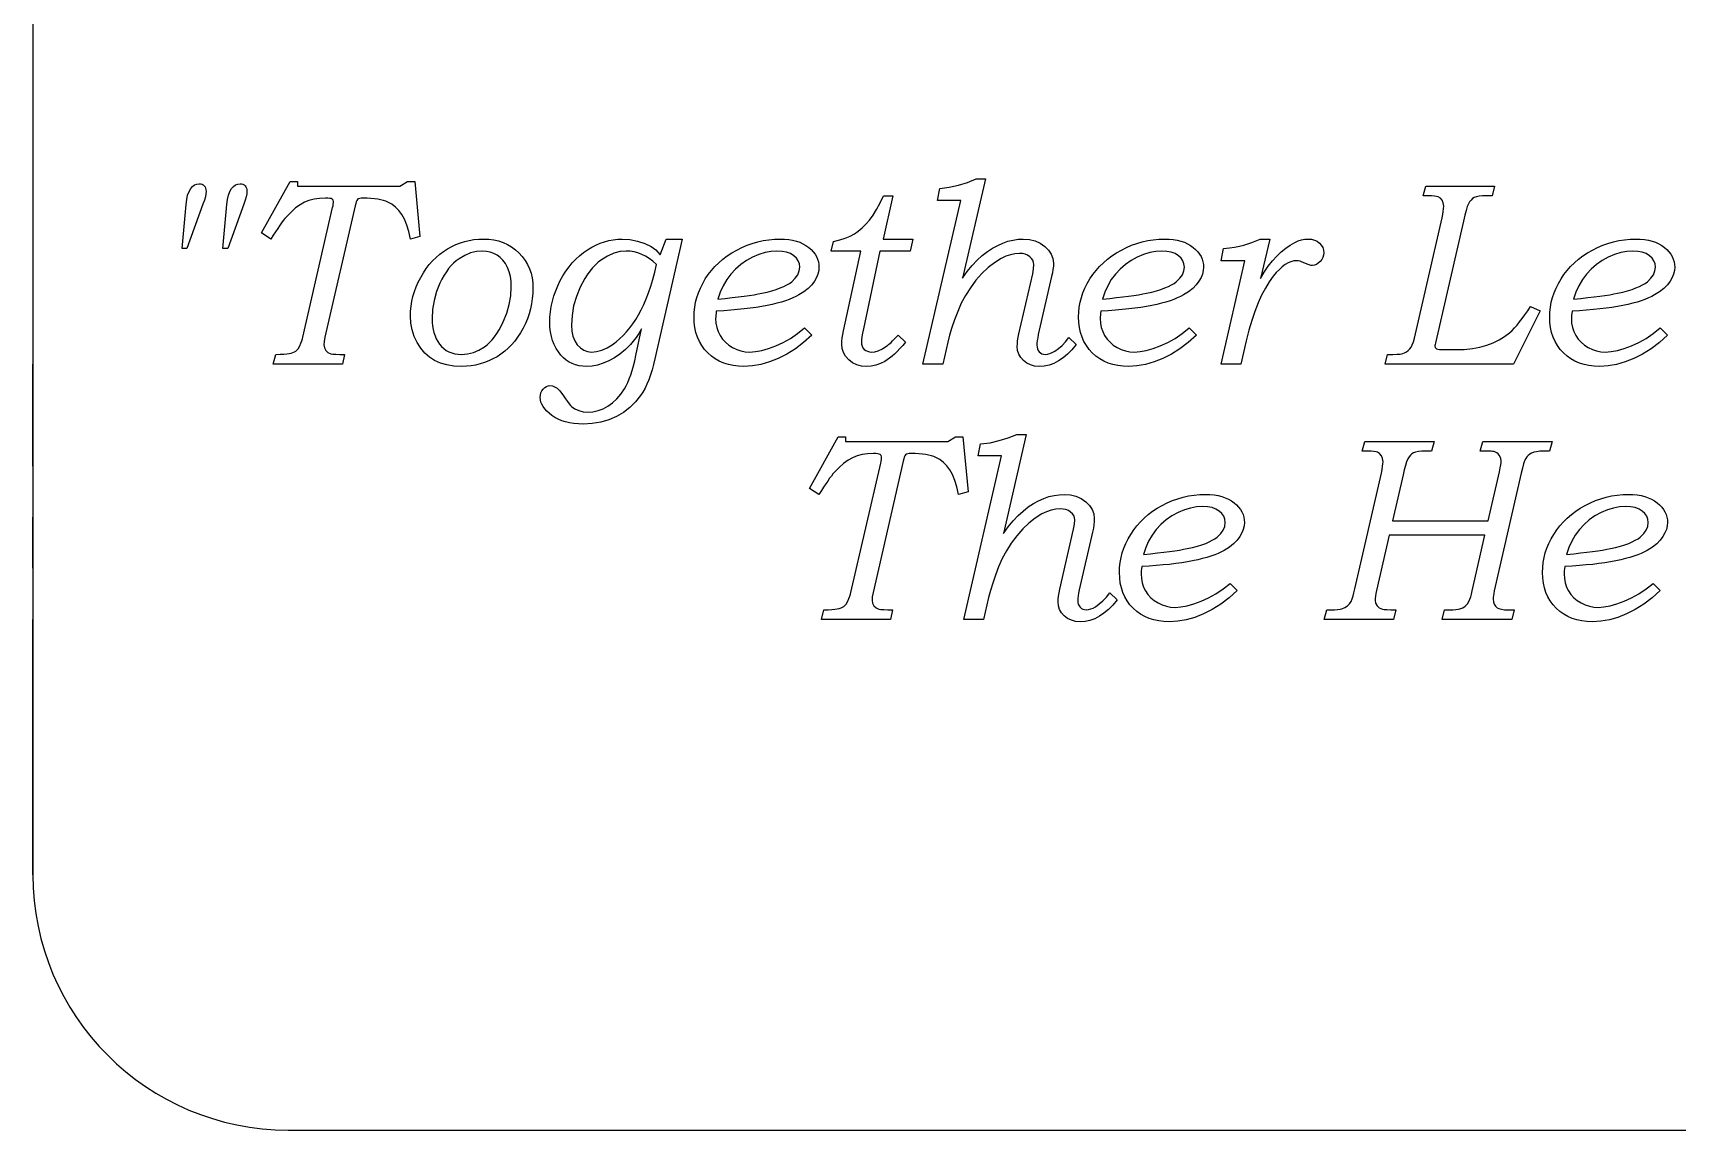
# Model space of a CAD drawing. Header units: inches. Extents: x -3 to 3, y -2.25 to 2.25.
# Drawn here: x -3 to 0.219, y -2.25 to -0.102 of the extents above; entities that cross this region are included whole.
import ezdxf

# ---------------------------------------------------------------- set-up
doc = ezdxf.new("R2010")
doc.units = ezdxf.units.IN
doc.header["$MEASUREMENT"] = 0
doc.linetypes.add('CENTERX2', pattern=[0.8, 0.5, -0.1, 0.1, -0.1])

msp = doc.modelspace()

# ---------------------------------------------------------------- linework, layer by layer
at = {"color": 7, "linetype": 'Continuous', "lineweight": 25}
for p, q in [((-3, 1.75), (-3, -1.75)), ((-2.5, -2.25), (2.5, -2.25))]:
    msp.add_line(p, q, dxfattribs=at)
at = {"color": 7, "linetype": 'CENTERX2'}
for p, q in [((-3, -1.75), (-3, -0.75)), ((-3, -0.75), (-3, -1.25))]:
    msp.add_line(p, q, dxfattribs=at)
at = {"color": 7, "linetype": 'Continuous', "flags": 128}
for points in [[(-2.708, -0.5241), (-2.7001, -0.4376), (-2.7001, -0.4376), (-2.6989, -0.4276), (-2.697, -0.4191), (-2.6943, -0.4122), (-2.6911, -0.4066), (-2.6873, -0.4025), (-2.6833, -0.3994), (-2.679, -0.3977), (-2.6744, -0.3971), (-2.6744, -0.3971), (-2.6714, -0.3973), (-2.6687, -0.398), (-2.6664, -0.3992), (-2.6645, -0.4008), (-2.6629, -0.4029), (-2.6618, -0.4055), (-2.6612, -0.4085), (-2.6609, -0.4119), (-2.6609, -0.4119), (-2.6613, -0.4166), (-2.6624, -0.4224), (-2.6643, -0.4291), (-2.667, -0.4369), (-2.667, -0.4369), (-2.6986, -0.5241), (-2.6986, -0.5241), (-2.708, -0.5241)], [(-2.628, -0.5241), (-2.6201, -0.4376), (-2.6201, -0.4376), (-2.6189, -0.4276), (-2.617, -0.4191), (-2.6143, -0.4122), (-2.6111, -0.4066), (-2.6074, -0.4025), (-2.6033, -0.3994), (-2.599, -0.3977), (-2.5944, -0.3971), (-2.5944, -0.3971), (-2.5914, -0.3973), (-2.5887, -0.398), (-2.5864, -0.3992), (-2.5845, -0.4008), (-2.5829, -0.4029), (-2.5818, -0.4055), (-2.5812, -0.4085), (-2.581, -0.4119), (-2.581, -0.4119), (-2.5813, -0.4166), (-2.5824, -0.4224), (-2.5843, -0.4291), (-2.5868, -0.4369), (-2.5868, -0.4369), (-2.6186, -0.5241), (-2.6186, -0.5241), (-2.628, -0.5241)], [(-2.2524, -0.3924), (-2.2422, -0.5004), (-2.2422, -0.5004), (-2.261, -0.5053), (-2.261, -0.5053), (-2.2641, -0.4907), (-2.268, -0.4778), (-2.2725, -0.4666), (-2.2778, -0.4573), (-2.2837, -0.4494), (-2.2902, -0.4427), (-2.2973, -0.4372), (-2.305, -0.4328), (-2.3092, -0.4311), (-2.3139, -0.4295), (-2.3192, -0.4283), (-2.325, -0.4272), (-2.3314, -0.4264), (-2.3383, -0.4258), (-2.3457, -0.4255), (-2.3536, -0.4253), (-2.3536, -0.4253), (-2.3573, -0.4255), (-2.3602, -0.426), (-2.3627, -0.4268), (-2.3644, -0.4279), (-2.3657, -0.4296), (-2.3669, -0.4322), (-2.368, -0.4356), (-2.3691, -0.44), (-2.3691, -0.44), (-2.4282, -0.6972), (-2.4282, -0.6972), (-2.4296, -0.7057), (-2.4302, -0.7127), (-2.4302, -0.7127), (-2.4293, -0.7185), (-2.4266, -0.7236), (-2.4223, -0.7275), (-2.4166, -0.7298), (-2.4126, -0.7304), (-2.4067, -0.7308), (-2.3991, -0.7311), (-2.3897, -0.7312), (-2.3897, -0.7312), (-2.3942, -0.75), (-2.3942, -0.75), (-2.5293, -0.75), (-2.5293, -0.75), (-2.5243, -0.7312), (-2.5243, -0.7312), (-2.5161, -0.731), (-2.509, -0.7306), (-2.5031, -0.7301), (-2.4983, -0.7296), (-2.4943, -0.7288), (-2.4908, -0.7276), (-2.4878, -0.7263), (-2.4853, -0.7247), (-2.481, -0.7204), (-2.4777, -0.7146), (-2.4777, -0.7146), (-2.4755, -0.7093), (-2.4736, -0.7047), (-2.4724, -0.7007), (-2.4715, -0.6974), (-2.4715, -0.6974), (-2.4132, -0.4438), (-2.4132, -0.4438), (-2.4124, -0.44), (-2.4119, -0.4367), (-2.4115, -0.434), (-2.4114, -0.4318), (-2.4114, -0.4318), (-2.4121, -0.4289), (-2.4143, -0.4269), (-2.4162, -0.4262), (-2.419, -0.4257), (-2.4227, -0.4254), (-2.4273, -0.4253), (-2.4273, -0.4253), (-2.4389, -0.4258), (-2.4496, -0.4273), (-2.4595, -0.4299), (-2.4685, -0.4334), (-2.477, -0.4382), (-2.4857, -0.4445), (-2.4946, -0.4524), (-2.5035, -0.4617), (-2.5035, -0.4617), (-2.5066, -0.4652), (-2.5098, -0.4693), (-2.5132, -0.4738), (-2.5169, -0.4791), (-2.5208, -0.4848), (-2.5249, -0.4911), (-2.5293, -0.4979), (-2.5339, -0.5053), (-2.5339, -0.5053), (-2.5527, -0.4934), (-2.5527, -0.4934), (-2.4961, -0.3924), (-2.4961, -0.3924), (-2.482, -0.3924), (-2.482, -0.3924), (-2.482, -0.4018), (-2.482, -0.4018), (-2.2819, -0.4018), (-2.2819, -0.4018), (-2.2665, -0.3924), (-2.2665, -0.3924), (-2.2524, -0.3924)], [(-1.1352, -0.3877), (-1.18, -0.5818), (-1.18, -0.5818), (-1.1707, -0.5688), (-1.1612, -0.5572), (-1.1514, -0.5469), (-1.1414, -0.5378), (-1.1314, -0.5299), (-1.1213, -0.5233), (-1.1112, -0.5177), (-1.1012, -0.5132), (-1.0911, -0.5097), (-1.081, -0.5073), (-1.0711, -0.5058), (-1.0612, -0.5053), (-1.0612, -0.5053), (-1.049, -0.5062), (-1.038, -0.5089), (-1.028, -0.5134), (-1.019, -0.5197), (-1.0116, -0.5272), (-1.0063, -0.5351), (-1.0031, -0.5435), (-1.0021, -0.5524), (-1.0021, -0.5524), (-1.0023, -0.5583), (-1.003, -0.5647), (-1.004, -0.5716), (-1.0056, -0.5789), (-1.0056, -0.5789), (-1.0317, -0.6922), (-1.0317, -0.6922), (-1.0329, -0.6985), (-1.0339, -0.7041), (-1.0344, -0.709), (-1.0346, -0.7132), (-1.0346, -0.7132), (-1.0343, -0.7171), (-1.0334, -0.7205), (-1.032, -0.7236), (-1.0299, -0.7263), (-1.0274, -0.7284), (-1.0246, -0.7299), (-1.0215, -0.7309), (-1.0181, -0.7312), (-1.0181, -0.7312), (-1.0136, -0.7308), (-1.009, -0.7296), (-1.0043, -0.7277), (-0.9996, -0.7251), (-0.9996, -0.7251), (-0.9923, -0.7197), (-0.9852, -0.7135), (-0.9783, -0.7063), (-0.9717, -0.6982), (-0.9717, -0.6982), (-0.9576, -0.7118), (-0.9576, -0.7118), (-0.9659, -0.7219), (-0.9744, -0.7306), (-0.9832, -0.7379), (-0.9921, -0.744), (-1.0013, -0.7487), (-1.0106, -0.7521), (-1.0203, -0.754), (-1.0301, -0.7547), (-1.0301, -0.7547), (-1.039, -0.754), (-1.047, -0.7518), (-1.0543, -0.7482), (-1.0609, -0.7431), (-1.0662, -0.737), (-1.07, -0.7304), (-1.0723, -0.7234), (-1.0731, -0.7158), (-1.0731, -0.7158), (-1.0728, -0.7103), (-1.0723, -0.7043), (-1.0712, -0.6977), (-1.0698, -0.6907), (-1.0698, -0.6907), (-1.0427, -0.5735), (-1.0427, -0.5735), (-1.041, -0.5636), (-1.0404, -0.5553), (-1.0404, -0.5553), (-1.0409, -0.5509), (-1.0424, -0.5469), (-1.045, -0.5432), (-1.0485, -0.5399), (-1.0528, -0.5371), (-1.0576, -0.5351), (-1.0628, -0.5339), (-1.0685, -0.5335), (-1.0685, -0.5335), (-1.0774, -0.5341), (-1.0865, -0.536), (-1.0955, -0.5391), (-1.1046, -0.5434), (-1.1046, -0.5434), (-1.1176, -0.5516), (-1.1301, -0.5613), (-1.1423, -0.5729), (-1.1539, -0.5861), (-1.1647, -0.6005), (-1.1742, -0.6155), (-1.1825, -0.6311), (-1.1896, -0.6473), (-1.1956, -0.6634), (-1.2009, -0.6788), (-1.2053, -0.6933), (-1.209, -0.7071), (-1.209, -0.7071), (-1.2189, -0.75), (-1.2189, -0.75), (-1.2575, -0.75), (-1.2575, -0.75), (-1.1835, -0.43), (-1.1835, -0.43), (-1.2292, -0.43), (-1.2292, -0.43), (-1.2246, -0.4065), (-1.2246, -0.4065), (-1.2061, -0.404), (-1.1881, -0.4), (-1.1706, -0.3946), (-1.1536, -0.3877), (-1.1536, -0.3877), (-1.1352, -0.3877)], [(-0.2734, -0.4018), (-0.1388, -0.4018), (-0.1388, -0.4018), (-0.1433, -0.4206), (-0.1433, -0.4206), (-0.154, -0.4206), (-0.154, -0.4206), (-0.162, -0.4208), (-0.1688, -0.4215), (-0.1742, -0.4226), (-0.1784, -0.4241), (-0.1817, -0.4262), (-0.1846, -0.4289), (-0.1874, -0.4324), (-0.1898, -0.4364), (-0.1921, -0.4418), (-0.1944, -0.4491), (-0.1967, -0.4586), (-0.1991, -0.47), (-0.1991, -0.47), (-0.2533, -0.7059), (-0.2533, -0.7059), (-0.2542, -0.7091), (-0.2549, -0.7117), (-0.2553, -0.7135), (-0.2555, -0.7145), (-0.2555, -0.7145), (-0.2546, -0.7177), (-0.252, -0.72), (-0.2497, -0.7207), (-0.2464, -0.7213), (-0.2422, -0.7216), (-0.2369, -0.7218), (-0.2369, -0.7218), (-0.2151, -0.7218), (-0.2151, -0.7218), (-0.1979, -0.7213), (-0.182, -0.7196), (-0.1673, -0.7169), (-0.1539, -0.7132), (-0.1415, -0.7084), (-0.1298, -0.7027), (-0.1191, -0.6961), (-0.1092, -0.6886), (-0.1044, -0.6843), (-0.0995, -0.6793), (-0.0946, -0.6738), (-0.0895, -0.6677), (-0.0843, -0.661), (-0.079, -0.6536), (-0.0737, -0.6457), (-0.0682, -0.6371), (-0.0682, -0.6371), (-0.0494, -0.6461), (-0.0494, -0.6461), (-0.1012, -0.75), (-0.1012, -0.75), (-0.3526, -0.75), (-0.3526, -0.75), (-0.3481, -0.7312), (-0.3481, -0.7312), (-0.3375, -0.7312), (-0.3375, -0.7312), (-0.3298, -0.731), (-0.3234, -0.7304), (-0.3184, -0.7296), (-0.3147, -0.7283), (-0.3147, -0.7283), (-0.311, -0.7261), (-0.3077, -0.7235), (-0.3047, -0.7204), (-0.3021, -0.717), (-0.2998, -0.7125), (-0.2974, -0.7066), (-0.2952, -0.6993), (-0.2931, -0.6907), (-0.2931, -0.6907), (-0.2409, -0.4639), (-0.2409, -0.4639), (-0.2398, -0.4575), (-0.2389, -0.4516), (-0.2384, -0.4461), (-0.2382, -0.4411), (-0.2382, -0.4411), (-0.239, -0.4345), (-0.2411, -0.4293), (-0.2445, -0.4253), (-0.2491, -0.4227), (-0.2523, -0.4218), (-0.2564, -0.4211), (-0.2618, -0.4208), (-0.2682, -0.4206), (-0.2682, -0.4206), (-0.2781, -0.4206), (-0.2781, -0.4206), (-0.2734, -0.4018)], [(-1.3166, -0.4206), (-1.3353, -0.5053), (-1.3353, -0.5053), (-1.2775, -0.5053), (-1.2775, -0.5053), (-1.2827, -0.5288), (-1.2827, -0.5288), (-1.3419, -0.5288), (-1.3419, -0.5288), (-1.3741, -0.6813), (-1.3741, -0.6813), (-1.3758, -0.6898), (-1.3771, -0.6968), (-1.3779, -0.7027), (-1.3781, -0.7071), (-1.3781, -0.7071), (-1.3778, -0.7113), (-1.3767, -0.7151), (-1.375, -0.7184), (-1.3725, -0.7213), (-1.3695, -0.7235), (-1.3661, -0.7251), (-1.3622, -0.7262), (-1.358, -0.7265), (-1.358, -0.7265), (-1.3516, -0.7259), (-1.3452, -0.7242), (-1.3452, -0.7242), (-1.3366, -0.7201), (-1.328, -0.7146), (-1.328, -0.7146), (-1.3267, -0.7135), (-1.3249, -0.712), (-1.3227, -0.71), (-1.3201, -0.7076), (-1.3172, -0.7048), (-1.3138, -0.7015), (-1.31, -0.6977), (-1.3058, -0.6935), (-1.3058, -0.6935), (-1.2917, -0.7071), (-1.2917, -0.7071), (-1.2972, -0.7138), (-1.3027, -0.7199), (-1.308, -0.7254), (-1.3131, -0.7304), (-1.318, -0.7348), (-1.3228, -0.7387), (-1.3275, -0.742), (-1.3319, -0.7448), (-1.3408, -0.7491), (-1.3497, -0.7522), (-1.3588, -0.7541), (-1.368, -0.7547), (-1.368, -0.7547), (-1.378, -0.7539), (-1.3872, -0.7515), (-1.3955, -0.7474), (-1.4028, -0.7418), (-1.4089, -0.7349), (-1.4131, -0.7276), (-1.4157, -0.7196), (-1.4166, -0.711), (-1.4166, -0.711), (-1.4163, -0.7052), (-1.4158, -0.6988), (-1.4147, -0.6922), (-1.4133, -0.6852), (-1.4133, -0.6852), (-1.3789, -0.5288), (-1.3789, -0.5288), (-1.4375, -0.5288), (-1.4375, -0.5288), (-1.4325, -0.51), (-1.4325, -0.51), (-1.4205, -0.5069), (-1.4098, -0.5034), (-1.4002, -0.4994), (-1.3919, -0.495), (-1.3841, -0.4898), (-1.3766, -0.4836), (-1.3693, -0.4763), (-1.3622, -0.468), (-1.3551, -0.4585), (-1.3482, -0.4474), (-1.3414, -0.4347), (-1.3347, -0.4206), (-1.3347, -0.4206), (-1.3166, -0.4206)], [(-2.1178, -0.5053), (-2.1075, -0.5058), (-2.0976, -0.507), (-2.0883, -0.5091), (-2.0793, -0.5121), (-2.0709, -0.516), (-2.0629, -0.5206), (-2.0554, -0.5261), (-2.0484, -0.5325), (-2.042, -0.5396), (-2.0364, -0.547), (-2.0317, -0.5549), (-2.0278, -0.5633), (-2.0248, -0.5721), (-2.0227, -0.5814), (-2.0214, -0.5912), (-2.021, -0.6013), (-2.021, -0.6013), (-2.0213, -0.6117), (-2.0223, -0.6219), (-2.0237, -0.632), (-2.0259, -0.6419), (-2.0287, -0.6517), (-2.032, -0.6613), (-2.0359, -0.6707), (-2.0405, -0.68), (-2.0456, -0.6889), (-2.051, -0.6973), (-2.0568, -0.7051), (-2.0629, -0.7123), (-2.0695, -0.719), (-2.0764, -0.7251), (-2.0837, -0.7307), (-2.0914, -0.7357), (-2.0993, -0.7401), (-2.1075, -0.744), (-2.1158, -0.7473), (-2.1244, -0.7499), (-2.1332, -0.7521), (-2.1422, -0.7535), (-2.1513, -0.7544), (-2.1607, -0.7547), (-2.1607, -0.7547), (-2.1759, -0.754), (-2.1897, -0.7518), (-2.2023, -0.7482), (-2.2135, -0.7432), (-2.2235, -0.7366), (-2.2325, -0.7285), (-2.2406, -0.719), (-2.2477, -0.7079), (-2.2536, -0.6958), (-2.2577, -0.6832), (-2.2602, -0.6701), (-2.261, -0.6565), (-2.261, -0.6565), (-2.2607, -0.6466), (-2.2597, -0.6368), (-2.2581, -0.6272), (-2.2559, -0.6176), (-2.2531, -0.6082), (-2.2496, -0.5988), (-2.2455, -0.5895), (-2.2408, -0.5803), (-2.2355, -0.5714), (-2.2299, -0.5631), (-2.2239, -0.5553), (-2.2175, -0.548), (-2.2108, -0.5413), (-2.2036, -0.5352), (-2.1961, -0.5296), (-2.1883, -0.5245), (-2.1801, -0.52), (-2.1717, -0.5161), (-2.1632, -0.5128), (-2.1545, -0.5101), (-2.1456, -0.508), (-2.1365, -0.5065), (-2.1272, -0.5056), (-2.1178, -0.5053)], [(-1.7291, -0.5053), (-1.7826, -0.7397), (-1.7826, -0.7397), (-1.7851, -0.7509), (-1.7878, -0.7615), (-1.7909, -0.7714), (-1.7942, -0.7807), (-1.7978, -0.7894), (-1.8017, -0.7975), (-1.8058, -0.805), (-1.8103, -0.8118), (-1.8201, -0.8242), (-1.8313, -0.8351), (-1.8437, -0.8446), (-1.8576, -0.8528), (-1.8725, -0.8593), (-1.8883, -0.8639), (-1.9051, -0.8667), (-1.9227, -0.8676), (-1.9227, -0.8676), (-1.9321, -0.8673), (-1.941, -0.8665), (-1.9495, -0.8652), (-1.9573, -0.8634), (-1.9648, -0.8609), (-1.9717, -0.858), (-1.9781, -0.8545), (-1.9841, -0.8506), (-1.9895, -0.8463), (-1.9941, -0.842), (-1.998, -0.8376), (-2.0012, -0.8332), (-2.0037, -0.8289), (-2.0055, -0.8244), (-2.0065, -0.8199), (-2.0069, -0.8154), (-2.0069, -0.8154), (-2.0065, -0.8109), (-2.0054, -0.8067), (-2.0037, -0.8028), (-2.0011, -0.7992), (-1.9981, -0.7962), (-1.9948, -0.794), (-1.9914, -0.7928), (-1.9878, -0.7923), (-1.9878, -0.7923), (-1.9831, -0.7929), (-1.9786, -0.7946), (-1.9739, -0.7974), (-1.969, -0.8018), (-1.969, -0.8018), (-1.9669, -0.8042), (-1.9642, -0.8077), (-1.961, -0.8123), (-1.9572, -0.8179), (-1.9572, -0.8179), (-1.9535, -0.8235), (-1.9503, -0.828), (-1.9477, -0.8312), (-1.9456, -0.8333), (-1.9456, -0.8333), (-1.939, -0.8379), (-1.9314, -0.8413), (-1.9229, -0.8434), (-1.9137, -0.8441), (-1.9137, -0.8441), (-1.9036, -0.8434), (-1.8936, -0.8412), (-1.8839, -0.8376), (-1.8743, -0.8325), (-1.8652, -0.826), (-1.8568, -0.8182), (-1.849, -0.809), (-1.842, -0.7985), (-1.8387, -0.7925), (-1.8355, -0.786), (-1.8325, -0.7788), (-1.8296, -0.771), (-1.8269, -0.7626), (-1.8243, -0.7535), (-1.8219, -0.7439), (-1.8196, -0.7336), (-1.8196, -0.7336), (-1.8084, -0.6812), (-1.8084, -0.6812), (-1.8138, -0.6902), (-1.8193, -0.6983), (-1.8246, -0.7055), (-1.83, -0.7118), (-1.83, -0.7118), (-1.8402, -0.7218), (-1.8507, -0.7304), (-1.8615, -0.7379), (-1.8726, -0.7439), (-1.8837, -0.7486), (-1.8945, -0.752), (-1.9051, -0.754), (-1.9156, -0.7547), (-1.9156, -0.7547), (-1.9233, -0.7543), (-1.9306, -0.7533), (-1.9375, -0.7516), (-1.944, -0.7492), (-1.9501, -0.7462), (-1.9559, -0.7424), (-1.9612, -0.7379), (-1.9662, -0.7328), (-1.9662, -0.7328), (-1.9713, -0.7263), (-1.9757, -0.7193), (-1.9795, -0.712), (-1.9826, -0.7041), (-1.985, -0.6959), (-1.9867, -0.6872), (-1.9877, -0.6781), (-1.9881, -0.6685), (-1.9881, -0.6685), (-1.9878, -0.658), (-1.9868, -0.6475), (-1.9852, -0.6371), (-1.9829, -0.6269), (-1.9801, -0.6167), (-1.9765, -0.6066), (-1.9723, -0.5966), (-1.9676, -0.5867), (-1.9623, -0.5771), (-1.9565, -0.5681), (-1.9504, -0.5596), (-1.944, -0.5518), (-1.9371, -0.5446), (-1.9299, -0.5379), (-1.9223, -0.5318), (-1.9143, -0.5263), (-1.9061, -0.5213), (-1.8978, -0.5171), (-1.8894, -0.5135), (-1.8809, -0.5105), (-1.8724, -0.5083), (-1.8637, -0.5066), (-1.8551, -0.5056), (-1.8462, -0.5053), (-1.8462, -0.5053), (-1.8312, -0.5063), (-1.8163, -0.5092), (-1.8023, -0.5139), (-1.7898, -0.5202), (-1.7898, -0.5202), (-1.7853, -0.5231), (-1.7808, -0.5267), (-1.7764, -0.531), (-1.772, -0.536), (-1.772, -0.536), (-1.7601, -0.5053), (-1.7601, -0.5053), (-1.7291, -0.5053)], [(-1.4893, -0.6794), (-1.4752, -0.6935), (-1.4752, -0.6935), (-1.4912, -0.7078), (-1.5074, -0.7202), (-1.5241, -0.7307), (-1.541, -0.7393), (-1.558, -0.746), (-1.5749, -0.7509), (-1.5915, -0.7537), (-1.608, -0.7547), (-1.608, -0.7547), (-1.6187, -0.7543), (-1.6288, -0.753), (-1.6385, -0.751), (-1.6477, -0.7481), (-1.6563, -0.7443), (-1.6643, -0.7398), (-1.6718, -0.7344), (-1.6788, -0.7282), (-1.6852, -0.7213), (-1.6906, -0.7139), (-1.6952, -0.706), (-1.699, -0.6974), (-1.702, -0.6884), (-1.704, -0.6788), (-1.7053, -0.6686), (-1.7057, -0.6579), (-1.7057, -0.6579), (-1.7054, -0.6482), (-1.7043, -0.6386), (-1.7026, -0.6291), (-1.7002, -0.6198), (-1.6971, -0.6105), (-1.6933, -0.6014), (-1.6888, -0.5924), (-1.6837, -0.5835), (-1.6779, -0.5749), (-1.6715, -0.5667), (-1.6647, -0.559), (-1.6572, -0.5516), (-1.6493, -0.5448), (-1.6407, -0.5383), (-1.6317, -0.5324), (-1.6221, -0.5268), (-1.6121, -0.5218), (-1.6019, -0.5174), (-1.5916, -0.5137), (-1.5811, -0.5107), (-1.5705, -0.5083), (-1.5596, -0.5066), (-1.5485, -0.5057), (-1.5374, -0.5053), (-1.5374, -0.5053), (-1.5286, -0.5055), (-1.5204, -0.5063), (-1.5127, -0.5076), (-1.5054, -0.5094), (-1.4986, -0.5117), (-1.4924, -0.5145), (-1.4866, -0.5179), (-1.4813, -0.5217), (-1.4766, -0.5259), (-1.4724, -0.5302), (-1.4689, -0.5348), (-1.4661, -0.5395), (-1.4639, -0.5444), (-1.4623, -0.5496), (-1.4613, -0.5549), (-1.4611, -0.5603), (-1.4611, -0.5603), (-1.4616, -0.5669), (-1.4633, -0.5738), (-1.4661, -0.5807), (-1.4701, -0.5879), (-1.4754, -0.595), (-1.4822, -0.6019), (-1.4906, -0.6085), (-1.5005, -0.6148), (-1.5062, -0.6178), (-1.5124, -0.6207), (-1.5193, -0.6235), (-1.5267, -0.6261), (-1.5347, -0.6286), (-1.5434, -0.631), (-1.5526, -0.6332), (-1.5624, -0.6354), (-1.5729, -0.6374), (-1.5838, -0.6391), (-1.5955, -0.6407), (-1.6076, -0.6422), (-1.6204, -0.6435), (-1.6337, -0.6447), (-1.6476, -0.6457), (-1.6621, -0.6465), (-1.6621, -0.6465), (-1.6627, -0.6509), (-1.663, -0.6546), (-1.6633, -0.6579), (-1.6634, -0.6606), (-1.6634, -0.6606), (-1.6629, -0.6698), (-1.6613, -0.6784), (-1.6585, -0.6866), (-1.6548, -0.6943), (-1.65, -0.7013), (-1.6443, -0.7075), (-1.6377, -0.713), (-1.6302, -0.7178), (-1.6221, -0.7216), (-1.6139, -0.7243), (-1.6055, -0.726), (-1.597, -0.7265), (-1.597, -0.7265), (-1.5855, -0.7257), (-1.5732, -0.7235), (-1.5599, -0.7197), (-1.5458, -0.7145), (-1.5312, -0.7078), (-1.5169, -0.6997), (-1.503, -0.6902), (-1.4893, -0.6794)], [(-0.7364, -0.6794), (-0.7223, -0.6935), (-0.7223, -0.6935), (-0.7383, -0.7078), (-0.7546, -0.7202), (-0.7713, -0.7307), (-0.7882, -0.7393), (-0.8052, -0.746), (-0.822, -0.7509), (-0.8386, -0.7537), (-0.8551, -0.7547), (-0.8551, -0.7547), (-0.8658, -0.7543), (-0.876, -0.753), (-0.8857, -0.751), (-0.8948, -0.7481), (-0.9034, -0.7443), (-0.9114, -0.7398), (-0.919, -0.7344), (-0.926, -0.7282), (-0.9323, -0.7213), (-0.9377, -0.7139), (-0.9423, -0.706), (-0.9461, -0.6974), (-0.9491, -0.6884), (-0.9512, -0.6788), (-0.9524, -0.6686), (-0.9529, -0.6579), (-0.9529, -0.6579), (-0.9525, -0.6482), (-0.9515, -0.6386), (-0.9498, -0.6291), (-0.9473, -0.6198), (-0.9443, -0.6105), (-0.9404, -0.6014), (-0.9359, -0.5924), (-0.9308, -0.5835), (-0.925, -0.5749), (-0.9187, -0.5667), (-0.9118, -0.559), (-0.9043, -0.5516), (-0.8964, -0.5448), (-0.8879, -0.5383), (-0.8788, -0.5324), (-0.8692, -0.5268), (-0.8592, -0.5218), (-0.849, -0.5174), (-0.8388, -0.5137), (-0.8282, -0.5107), (-0.8176, -0.5083), (-0.8067, -0.5066), (-0.7957, -0.5057), (-0.7845, -0.5053), (-0.7845, -0.5053), (-0.7757, -0.5055), (-0.7675, -0.5063), (-0.7598, -0.5076), (-0.7525, -0.5094), (-0.7457, -0.5117), (-0.7395, -0.5145), (-0.7337, -0.5179), (-0.7284, -0.5217), (-0.7237, -0.5259), (-0.7196, -0.5302), (-0.716, -0.5348), (-0.7132, -0.5395), (-0.711, -0.5444), (-0.7094, -0.5496), (-0.7085, -0.5549), (-0.7082, -0.5603), (-0.7082, -0.5603), (-0.7088, -0.5669), (-0.7105, -0.5738), (-0.7132, -0.5807), (-0.7172, -0.5879), (-0.7225, -0.595), (-0.7293, -0.6019), (-0.7377, -0.6085), (-0.7477, -0.6148), (-0.7533, -0.6178), (-0.7596, -0.6207), (-0.7664, -0.6235), (-0.7738, -0.6261), (-0.7818, -0.6286), (-0.7905, -0.631), (-0.7997, -0.6332), (-0.8096, -0.6354), (-0.82, -0.6374), (-0.831, -0.6391), (-0.8426, -0.6407), (-0.8547, -0.6422), (-0.8675, -0.6435), (-0.8808, -0.6447), (-0.8947, -0.6457), (-0.9092, -0.6465), (-0.9092, -0.6465), (-0.9098, -0.6509), (-0.9101, -0.6546), (-0.9104, -0.6579), (-0.9105, -0.6606), (-0.9105, -0.6606), (-0.91, -0.6698), (-0.9084, -0.6784), (-0.9057, -0.6866), (-0.9019, -0.6943), (-0.8971, -0.7013), (-0.8914, -0.7075), (-0.8849, -0.713), (-0.8774, -0.7178), (-0.8693, -0.7216), (-0.861, -0.7243), (-0.8526, -0.726), (-0.8441, -0.7265), (-0.8441, -0.7265), (-0.8326, -0.7257), (-0.8203, -0.7235), (-0.8071, -0.7197), (-0.7929, -0.7145), (-0.7783, -0.7078), (-0.7641, -0.6997), (-0.7501, -0.6902), (-0.7364, -0.6794)], [(-0.5788, -0.5053), (-0.5968, -0.5828), (-0.5968, -0.5828), (-0.5893, -0.57), (-0.5815, -0.5584), (-0.5734, -0.548), (-0.565, -0.5386), (-0.5563, -0.5304), (-0.5475, -0.5232), (-0.5386, -0.5171), (-0.5296, -0.512), (-0.5296, -0.512), (-0.523, -0.5091), (-0.5164, -0.507), (-0.5097, -0.5058), (-0.5031, -0.5053), (-0.5031, -0.5053), (-0.4967, -0.5058), (-0.491, -0.5073), (-0.4858, -0.5097), (-0.4814, -0.5132), (-0.4777, -0.5173), (-0.475, -0.5219), (-0.4734, -0.5268), (-0.4729, -0.5322), (-0.4729, -0.5322), (-0.4733, -0.5369), (-0.4747, -0.5414), (-0.4769, -0.5456), (-0.48, -0.5495), (-0.4836, -0.5528), (-0.4873, -0.5552), (-0.4911, -0.5566), (-0.495, -0.5571), (-0.495, -0.5571), (-0.498, -0.5568), (-0.5016, -0.5559), (-0.5056, -0.5545), (-0.5103, -0.5525), (-0.5103, -0.5525), (-0.515, -0.5504), (-0.5192, -0.5488), (-0.523, -0.548), (-0.5262, -0.5477), (-0.5262, -0.5477), (-0.5316, -0.5481), (-0.5372, -0.5496), (-0.5427, -0.5519), (-0.5484, -0.5553), (-0.5541, -0.5596), (-0.5599, -0.5649), (-0.5658, -0.571), (-0.5717, -0.5782), (-0.5717, -0.5782), (-0.5797, -0.5893), (-0.5873, -0.6016), (-0.5946, -0.6154), (-0.6014, -0.6305), (-0.6079, -0.647), (-0.614, -0.6648), (-0.6197, -0.684), (-0.625, -0.7045), (-0.625, -0.7045), (-0.6355, -0.75), (-0.6355, -0.75), (-0.6741, -0.75), (-0.6741, -0.75), (-0.6272, -0.5477), (-0.6272, -0.5477), (-0.6741, -0.5477), (-0.6741, -0.5477), (-0.669, -0.5241), (-0.669, -0.5241), (-0.6577, -0.5227), (-0.6474, -0.521), (-0.6381, -0.5193), (-0.6297, -0.5173), (-0.6136, -0.5122), (-0.5972, -0.5053), (-0.5972, -0.5053), (-0.5788, -0.5053)], [(0.1859, -0.6794), (0.2, -0.6935), (0.2, -0.6935), (0.184, -0.7078), (0.1677, -0.7202), (0.151, -0.7307), (0.1341, -0.7393), (0.1171, -0.746), (0.1003, -0.7509), (0.0837, -0.7537), (0.0672, -0.7547), (0.0672, -0.7547), (0.0565, -0.7543), (0.0463, -0.753), (0.0366, -0.751), (0.0275, -0.7481), (0.0189, -0.7443), (0.0109, -0.7398), (0.0033, -0.7344), (-0.0037, -0.7282), (-0.01, -0.7213), (-0.0154, -0.7139), (-0.0201, -0.706), (-0.0238, -0.6974), (-0.0268, -0.6884), (-0.0289, -0.6788), (-0.0301, -0.6686), (-0.0306, -0.6579), (-0.0306, -0.6579), (-0.0302, -0.6482), (-0.0292, -0.6386), (-0.0275, -0.6291), (-0.0251, -0.6198), (-0.022, -0.6105), (-0.0182, -0.6014), (-0.0137, -0.5924), (-0.0085, -0.5835), (-0.0027, -0.5749), (0.0036, -0.5667), (0.0104, -0.559), (0.0179, -0.5516), (0.0259, -0.5448), (0.0344, -0.5383), (0.0435, -0.5324), (0.0531, -0.5268), (0.0631, -0.5218), (0.0732, -0.5174), (0.0835, -0.5137), (0.094, -0.5107), (0.1047, -0.5083), (0.1156, -0.5066), (0.1266, -0.5057), (0.1378, -0.5053), (0.1378, -0.5053), (0.1465, -0.5055), (0.1548, -0.5063), (0.1625, -0.5076), (0.1698, -0.5094), (0.1765, -0.5117), (0.1828, -0.5145), (0.1886, -0.5179), (0.1939, -0.5217), (0.1986, -0.5259), (0.2027, -0.5302), (0.2062, -0.5348), (0.209, -0.5395), (0.2112, -0.5444), (0.2128, -0.5496), (0.2138, -0.5549), (0.2141, -0.5603), (0.2141, -0.5603), (0.2135, -0.5669), (0.2118, -0.5738), (0.209, -0.5807), (0.2051, -0.5879), (0.1998, -0.595), (0.1929, -0.6019), (0.1845, -0.6085), (0.1746, -0.6148), (0.169, -0.6178), (0.1627, -0.6207), (0.1559, -0.6235), (0.1484, -0.6261), (0.1404, -0.6286), (0.1318, -0.631), (0.1226, -0.6332), (0.1127, -0.6354), (0.1023, -0.6374), (0.0913, -0.6391), (0.0797, -0.6407), (0.0676, -0.6422), (0.0548, -0.6435), (0.0415, -0.6447), (0.0276, -0.6457), (0.0131, -0.6465), (0.0131, -0.6465), (0.0125, -0.6509), (0.0121, -0.6546), (0.0118, -0.6579), (0.0118, -0.6606), (0.0118, -0.6606), (0.0123, -0.6698), (0.0139, -0.6784), (0.0166, -0.6866), (0.0204, -0.6943), (0.0251, -0.7013), (0.0309, -0.7075), (0.0374, -0.713), (0.0449, -0.7178), (0.053, -0.7216), (0.0612, -0.7243), (0.0696, -0.726), (0.0782, -0.7265), (0.0782, -0.7265), (0.0896, -0.7257), (0.102, -0.7235), (0.1152, -0.7197), (0.1294, -0.7145), (0.144, -0.7078), (0.1582, -0.6997), (0.1722, -0.6902), (0.1859, -0.6794)], [(-2.1192, -0.5288), (-2.1314, -0.5298), (-2.1433, -0.5326), (-2.1547, -0.5372), (-2.1658, -0.5438), (-2.1712, -0.5477), (-2.1764, -0.5523), (-2.1813, -0.5574), (-2.1861, -0.5631), (-2.1906, -0.5694), (-2.195, -0.5762), (-2.1992, -0.5836), (-2.2031, -0.5916), (-2.2099, -0.6082), (-2.2147, -0.6254), (-2.2177, -0.643), (-2.2186, -0.6611), (-2.2186, -0.6611), (-2.2184, -0.6684), (-2.2177, -0.6754), (-2.2166, -0.6821), (-2.2149, -0.6885), (-2.2128, -0.6946), (-2.2103, -0.7004), (-2.2072, -0.7058), (-2.2038, -0.711), (-2.1998, -0.7157), (-2.1955, -0.7199), (-2.1907, -0.7233), (-2.1855, -0.7261), (-2.18, -0.7283), (-2.1739, -0.7299), (-2.1675, -0.7309), (-2.1607, -0.7312), (-2.1607, -0.7312), (-2.1491, -0.7302), (-2.1377, -0.7274), (-2.1267, -0.7228), (-2.116, -0.7163), (-2.1108, -0.7123), (-2.1058, -0.7077), (-2.1009, -0.7024), (-2.0962, -0.6966), (-2.0917, -0.6902), (-2.0874, -0.6832), (-2.0832, -0.6757), (-2.0792, -0.6675), (-2.0722, -0.6504), (-2.0673, -0.6334), (-2.0643, -0.6162), (-2.0634, -0.5989), (-2.0634, -0.5989), (-2.0638, -0.5886), (-2.0653, -0.5789), (-2.0676, -0.5697), (-2.071, -0.5612), (-2.0751, -0.5534), (-2.0799, -0.5468), (-2.0853, -0.5412), (-2.0914, -0.5367), (-2.0978, -0.5333), (-2.1047, -0.5308), (-2.1118, -0.5294), (-2.1192, -0.5288)], [(-1.7789, -0.5552), (-1.7861, -0.5489), (-1.7934, -0.5435), (-1.8007, -0.5391), (-1.8082, -0.5354), (-1.8156, -0.5325), (-1.8232, -0.5305), (-1.8307, -0.5293), (-1.8384, -0.5288), (-1.8384, -0.5288), (-1.8506, -0.5299), (-1.8627, -0.5332), (-1.8749, -0.5386), (-1.8871, -0.5462), (-1.8931, -0.5508), (-1.8989, -0.556), (-1.9044, -0.5619), (-1.9097, -0.5683), (-1.9148, -0.5752), (-1.9196, -0.5828), (-1.9242, -0.591), (-1.9287, -0.5997), (-1.9361, -0.6179), (-1.9415, -0.6363), (-1.9446, -0.6549), (-1.9457, -0.6738), (-1.9457, -0.6738), (-1.945, -0.6854), (-1.9428, -0.6957), (-1.9392, -0.7048), (-1.9342, -0.7124), (-1.9282, -0.7186), (-1.9216, -0.7229), (-1.9144, -0.7256), (-1.9067, -0.7265), (-1.9067, -0.7265), (-1.8964, -0.7256), (-1.8861, -0.7229), (-1.8759, -0.7186), (-1.8659, -0.7124), (-1.8659, -0.7124), (-1.8584, -0.7068), (-1.8513, -0.7007), (-1.8445, -0.694), (-1.8379, -0.6869), (-1.8316, -0.6793), (-1.8256, -0.6713), (-1.8198, -0.6627), (-1.8144, -0.6537), (-1.8092, -0.644), (-1.8042, -0.6335), (-1.7994, -0.6224), (-1.7948, -0.6105), (-1.7905, -0.5977), (-1.7864, -0.5843), (-1.7826, -0.5701), (-1.7789, -0.5552)], [(-1.659, -0.623), (-1.6446, -0.6215), (-1.6313, -0.62), (-1.6191, -0.6185), (-1.6078, -0.6171), (-1.5976, -0.6156), (-1.5883, -0.6142), (-1.5802, -0.6127), (-1.573, -0.6113), (-1.573, -0.6113), (-1.5627, -0.609), (-1.5532, -0.6065), (-1.5446, -0.6038), (-1.5369, -0.6011), (-1.53, -0.5982), (-1.524, -0.5952), (-1.5188, -0.5921), (-1.5144, -0.5889), (-1.5075, -0.5821), (-1.5026, -0.5752), (-1.4997, -0.5678), (-1.4987, -0.5602), (-1.4987, -0.5602), (-1.4994, -0.5538), (-1.5016, -0.548), (-1.5052, -0.5427), (-1.5104, -0.5379), (-1.5168, -0.5339), (-1.5244, -0.5311), (-1.5333, -0.5294), (-1.5434, -0.5288), (-1.5434, -0.5288), (-1.5548, -0.5296), (-1.5666, -0.5319), (-1.5786, -0.5357), (-1.591, -0.541), (-1.6031, -0.5475), (-1.6142, -0.5552), (-1.6244, -0.564), (-1.6336, -0.5739), (-1.6418, -0.5848), (-1.6487, -0.5966), (-1.6544, -0.6093), (-1.659, -0.623)], [(-0.9061, -0.623), (-0.8918, -0.6215), (-0.8785, -0.62), (-0.8662, -0.6185), (-0.8549, -0.6171), (-0.8447, -0.6156), (-0.8354, -0.6142), (-0.8273, -0.6127), (-0.8201, -0.6113), (-0.8201, -0.6113), (-0.8098, -0.609), (-0.8004, -0.6065), (-0.7918, -0.6038), (-0.784, -0.6011), (-0.7771, -0.5982), (-0.7711, -0.5952), (-0.7659, -0.5921), (-0.7616, -0.5889), (-0.7546, -0.5821), (-0.7497, -0.5752), (-0.7468, -0.5678), (-0.7458, -0.5602), (-0.7458, -0.5602), (-0.7466, -0.5538), (-0.7488, -0.548), (-0.7524, -0.5427), (-0.7575, -0.5379), (-0.7639, -0.5339), (-0.7716, -0.5311), (-0.7804, -0.5294), (-0.7905, -0.5288), (-0.7905, -0.5288), (-0.8019, -0.5296), (-0.8137, -0.5319), (-0.8257, -0.5357), (-0.8382, -0.541), (-0.8502, -0.5475), (-0.8613, -0.5552), (-0.8715, -0.564), (-0.8807, -0.5739), (-0.8889, -0.5848), (-0.8958, -0.5966), (-0.9015, -0.6093), (-0.9061, -0.623)], [(0.0162, -0.623), (0.0305, -0.6215), (0.0438, -0.62), (0.0561, -0.6185), (0.0673, -0.6171), (0.0776, -0.6156), (0.0868, -0.6142), (0.095, -0.6127), (0.1022, -0.6113), (0.1022, -0.6113), (0.1125, -0.609), (0.1219, -0.6065), (0.1305, -0.6038), (0.1383, -0.6011), (0.1451, -0.5982), (0.1512, -0.5952), (0.1564, -0.5921), (0.1607, -0.5889), (0.1676, -0.5821), (0.1726, -0.5752), (0.1755, -0.5678), (0.1765, -0.5602), (0.1765, -0.5602), (0.1757, -0.5538), (0.1735, -0.548), (0.1699, -0.5427), (0.1648, -0.5379), (0.1584, -0.5339), (0.1507, -0.5311), (0.1418, -0.5294), (0.1318, -0.5288), (0.1318, -0.5288), (0.1204, -0.5296), (0.1086, -0.5319), (0.0965, -0.5357), (0.0841, -0.541), (0.0721, -0.5475), (0.061, -0.5552), (0.0507, -0.564), (0.0415, -0.5739), (0.0334, -0.5848), (0.0265, -0.5966), (0.0207, -0.6093), (0.0162, -0.623)], [(-1.1795, -0.8924), (-1.1693, -1.0004), (-1.1693, -1.0004), (-1.1881, -1.0053), (-1.1881, -1.0053), (-1.1912, -0.9907), (-1.1951, -0.9778), (-1.1997, -0.9666), (-1.205, -0.9573), (-1.2109, -0.9494), (-1.2174, -0.9427), (-1.2245, -0.9372), (-1.2321, -0.9328), (-1.2364, -0.9311), (-1.2411, -0.9295), (-1.2464, -0.9283), (-1.2522, -0.9272), (-1.2586, -0.9264), (-1.2654, -0.9258), (-1.2728, -0.9255), (-1.2808, -0.9253), (-1.2808, -0.9253), (-1.2844, -0.9255), (-1.2874, -0.926), (-1.2898, -0.9268), (-1.2915, -0.9279), (-1.2928, -0.9296), (-1.2941, -0.9322), (-1.2952, -0.9356), (-1.2962, -0.94), (-1.2962, -0.94), (-1.3553, -1.1972), (-1.3553, -1.1972), (-1.3568, -1.2057), (-1.3573, -1.2127), (-1.3573, -1.2127), (-1.3564, -1.2185), (-1.3537, -1.2236), (-1.3494, -1.2275), (-1.3438, -1.2298), (-1.3397, -1.2304), (-1.3339, -1.2308), (-1.3263, -1.2311), (-1.3169, -1.2312), (-1.3169, -1.2312), (-1.3214, -1.25), (-1.3214, -1.25), (-1.4564, -1.25), (-1.4564, -1.25), (-1.4515, -1.2312), (-1.4515, -1.2312), (-1.4433, -1.231), (-1.4361, -1.2306), (-1.4302, -1.2301), (-1.4255, -1.2296), (-1.4215, -1.2288), (-1.418, -1.2276), (-1.415, -1.2263), (-1.4125, -1.2247), (-1.4082, -1.2204), (-1.4048, -1.2146), (-1.4048, -1.2146), (-1.4026, -1.2093), (-1.4008, -1.2047), (-1.3995, -1.2007), (-1.3986, -1.1974), (-1.3986, -1.1974), (-1.3403, -0.9438), (-1.3403, -0.9438), (-1.3395, -0.94), (-1.339, -0.9367), (-1.3386, -0.934), (-1.3386, -0.9318), (-1.3386, -0.9318), (-1.3393, -0.9289), (-1.3414, -0.9269), (-1.3433, -0.9262), (-1.3461, -0.9257), (-1.3498, -0.9254), (-1.3544, -0.9253), (-1.3544, -0.9253), (-1.3661, -0.9258), (-1.3768, -0.9273), (-1.3866, -0.9299), (-1.3956, -0.9334), (-1.4041, -0.9382), (-1.4129, -0.9445), (-1.4217, -0.9524), (-1.4307, -0.9617), (-1.4307, -0.9617), (-1.4337, -0.9652), (-1.4369, -0.9693), (-1.4404, -0.9738), (-1.4441, -0.9791), (-1.448, -0.9848), (-1.4521, -0.9911), (-1.4565, -0.9979), (-1.4611, -1.0053), (-1.4611, -1.0053), (-1.4799, -0.9934), (-1.4799, -0.9934), (-1.4233, -0.8924), (-1.4233, -0.8924), (-1.4091, -0.8924), (-1.4091, -0.8924), (-1.4091, -0.9018), (-1.4091, -0.9018), (-1.2091, -0.9018), (-1.2091, -0.9018), (-1.1936, -0.8924), (-1.1936, -0.8924), (-1.1795, -0.8924)], [(-1.0552, -0.8877), (-1.1001, -1.0818), (-1.1001, -1.0818), (-1.0907, -1.0688), (-1.0812, -1.0572), (-1.0715, -1.0469), (-1.0615, -1.0378), (-1.0514, -1.0299), (-1.0413, -1.0233), (-1.0312, -1.0177), (-1.0212, -1.0132), (-1.0111, -1.0097), (-1.001, -1.0073), (-0.9911, -1.0058), (-0.9812, -1.0053), (-0.9812, -1.0053), (-0.969, -1.0062), (-0.958, -1.0089), (-0.948, -1.0134), (-0.939, -1.0197), (-0.9316, -1.0272), (-0.9263, -1.0351), (-0.9232, -1.0435), (-0.9221, -1.0524), (-0.9221, -1.0524), (-0.9223, -1.0583), (-0.923, -1.0647), (-0.924, -1.0716), (-0.9256, -1.0789), (-0.9256, -1.0789), (-0.9517, -1.1922), (-0.9517, -1.1922), (-0.9529, -1.1985), (-0.9539, -1.2041), (-0.9544, -1.209), (-0.9546, -1.2132), (-0.9546, -1.2132), (-0.9543, -1.2171), (-0.9534, -1.2205), (-0.952, -1.2236), (-0.9499, -1.2263), (-0.9474, -1.2284), (-0.9446, -1.2299), (-0.9415, -1.2309), (-0.9382, -1.2312), (-0.9382, -1.2312), (-0.9336, -1.2308), (-0.929, -1.2296), (-0.9243, -1.2277), (-0.9196, -1.2251), (-0.9196, -1.2251), (-0.9123, -1.2197), (-0.9052, -1.2135), (-0.8983, -1.2063), (-0.8917, -1.1982), (-0.8917, -1.1982), (-0.8776, -1.2118), (-0.8776, -1.2118), (-0.8859, -1.2219), (-0.8944, -1.2306), (-0.9032, -1.2379), (-0.9121, -1.244), (-0.9213, -1.2487), (-0.9307, -1.2521), (-0.9403, -1.254), (-0.9501, -1.2547), (-0.9501, -1.2547), (-0.959, -1.254), (-0.967, -1.2518), (-0.9743, -1.2482), (-0.9809, -1.2431), (-0.9862, -1.237), (-0.99, -1.2304), (-0.9923, -1.2234), (-0.9931, -1.2158), (-0.9931, -1.2158), (-0.9929, -1.2103), (-0.9923, -1.2043), (-0.9912, -1.1977), (-0.9898, -1.1907), (-0.9898, -1.1907), (-0.9627, -1.0735), (-0.9627, -1.0735), (-0.961, -1.0636), (-0.9604, -1.0553), (-0.9604, -1.0553), (-0.9609, -1.0509), (-0.9624, -1.0469), (-0.965, -1.0432), (-0.9685, -1.0399), (-0.9728, -1.0371), (-0.9776, -1.0351), (-0.9828, -1.0339), (-0.9885, -1.0335), (-0.9885, -1.0335), (-0.9974, -1.0341), (-1.0065, -1.036), (-1.0155, -1.0391), (-1.0246, -1.0434), (-1.0246, -1.0434), (-1.0376, -1.0516), (-1.0501, -1.0613), (-1.0623, -1.0729), (-1.0739, -1.0861), (-1.0847, -1.1005), (-1.0942, -1.1155), (-1.1026, -1.1311), (-1.1096, -1.1473), (-1.1156, -1.1634), (-1.1209, -1.1788), (-1.1253, -1.1933), (-1.129, -1.2071), (-1.129, -1.2071), (-1.1389, -1.25), (-1.1389, -1.25), (-1.1775, -1.25), (-1.1775, -1.25), (-1.1035, -0.93), (-1.1035, -0.93), (-1.1492, -0.93), (-1.1492, -0.93), (-1.1446, -0.9065), (-1.1446, -0.9065), (-1.1261, -0.904), (-1.1081, -0.9), (-1.0906, -0.8946), (-1.0736, -0.8877), (-1.0736, -0.8877), (-1.0552, -0.8877)], [(-0.3924, -0.9018), (-0.2567, -0.9018), (-0.2567, -0.9018), (-0.262, -0.9206), (-0.262, -0.9206), (-0.2726, -0.9206), (-0.2726, -0.9206), (-0.2809, -0.9208), (-0.2877, -0.9215), (-0.2931, -0.9225), (-0.2972, -0.9241), (-0.3003, -0.9261), (-0.3033, -0.9286), (-0.3059, -0.9317), (-0.3081, -0.9355), (-0.3081, -0.9355), (-0.3108, -0.9413), (-0.3132, -0.9486), (-0.3155, -0.9572), (-0.3175, -0.9672), (-0.3175, -0.9672), (-0.3382, -1.0571), (-0.3382, -1.0571), (-0.1509, -1.0571), (-0.1509, -1.0571), (-0.1289, -0.9609), (-0.1289, -0.9609), (-0.1273, -0.9533), (-0.1263, -0.9472), (-0.1257, -0.943), (-0.1254, -0.9403), (-0.1254, -0.9403), (-0.1264, -0.9344), (-0.1294, -0.9287), (-0.1315, -0.9261), (-0.1339, -0.9241), (-0.1365, -0.9225), (-0.1393, -0.9214), (-0.1393, -0.9214), (-0.1406, -0.9212), (-0.1424, -0.9211), (-0.1449, -0.9209), (-0.148, -0.9208), (-0.1518, -0.9208), (-0.1562, -0.9207), (-0.1612, -0.9206), (-0.1668, -0.9206), (-0.1668, -0.9206), (-0.1614, -0.9018), (-0.1614, -0.9018), (-0.026, -0.9018), (-0.026, -0.9018), (-0.0309, -0.9206), (-0.0309, -0.9206), (-0.0428, -0.9206), (-0.0428, -0.9206), (-0.0502, -0.9208), (-0.0565, -0.9216), (-0.0618, -0.9227), (-0.066, -0.9244), (-0.0695, -0.9264), (-0.0726, -0.9289), (-0.0753, -0.9317), (-0.0776, -0.935), (-0.0797, -0.9394), (-0.0818, -0.9457), (-0.084, -0.9537), (-0.0862, -0.9636), (-0.0862, -0.9636), (-0.1392, -1.1941), (-0.1392, -1.1941), (-0.1401, -1.1991), (-0.1408, -1.2035), (-0.1412, -1.2074), (-0.1414, -1.2107), (-0.1414, -1.2107), (-0.1409, -1.2157), (-0.1394, -1.2202), (-0.1369, -1.224), (-0.1334, -1.2272), (-0.1334, -1.2272), (-0.1301, -1.229), (-0.1252, -1.2301), (-0.1188, -1.231), (-0.1109, -1.2312), (-0.1109, -1.2312), (-0.1002, -1.2312), (-0.1002, -1.2312), (-0.1049, -1.25), (-0.1049, -1.25), (-0.241, -1.25), (-0.241, -1.25), (-0.2363, -1.2312), (-0.2363, -1.2312), (-0.2271, -1.2312), (-0.2271, -1.2312), (-0.2203, -1.2311), (-0.2146, -1.2307), (-0.2101, -1.2302), (-0.2065, -1.2295), (-0.2009, -1.2273), (-0.196, -1.224), (-0.1917, -1.2196), (-0.1883, -1.2139), (-0.1867, -1.2103), (-0.1853, -1.2058), (-0.1839, -1.2004), (-0.1825, -1.1942), (-0.1825, -1.1942), (-0.1574, -1.0853), (-0.1574, -1.0853), (-0.3447, -1.0853), (-0.3447, -1.0853), (-0.3696, -1.1936), (-0.3696, -1.1936), (-0.3709, -1.1995), (-0.3718, -1.2046), (-0.3723, -1.2091), (-0.3725, -1.2129), (-0.3725, -1.2129), (-0.3716, -1.2184), (-0.3687, -1.2234), (-0.3642, -1.2273), (-0.3582, -1.2297), (-0.3582, -1.2297), (-0.3547, -1.2304), (-0.3492, -1.2308), (-0.3415, -1.2311), (-0.3317, -1.2312), (-0.3317, -1.2312), (-0.3364, -1.25), (-0.3364, -1.25), (-0.4719, -1.25), (-0.4719, -1.25), (-0.4667, -1.2312), (-0.4667, -1.2312), (-0.4588, -1.2312), (-0.4588, -1.2312), (-0.4517, -1.231), (-0.4458, -1.2307), (-0.441, -1.2301), (-0.4373, -1.2293), (-0.4314, -1.227), (-0.4264, -1.2236), (-0.4225, -1.2194), (-0.4196, -1.2147), (-0.4196, -1.2147), (-0.4175, -1.2098), (-0.4156, -1.204), (-0.4139, -1.1977), (-0.4122, -1.1904), (-0.4122, -1.1904), (-0.3601, -0.9639), (-0.3601, -0.9639), (-0.3587, -0.9565), (-0.3577, -0.9502), (-0.3571, -0.9452), (-0.3569, -0.9413), (-0.3569, -0.9413), (-0.3577, -0.9352), (-0.36, -0.9296), (-0.3635, -0.9251), (-0.3677, -0.9225), (-0.3706, -0.9216), (-0.3747, -0.9211), (-0.38, -0.9208), (-0.3867, -0.9206), (-0.3867, -0.9206), (-0.3978, -0.9206), (-0.3978, -0.9206), (-0.3924, -0.9018)], [(-0.6564, -1.1794), (-0.6423, -1.1935), (-0.6423, -1.1935), (-0.6583, -1.2078), (-0.6746, -1.2202), (-0.6913, -1.2307), (-0.7082, -1.2393), (-0.7252, -1.246), (-0.742, -1.2509), (-0.7586, -1.2537), (-0.7751, -1.2547), (-0.7751, -1.2547), (-0.7858, -1.2543), (-0.796, -1.253), (-0.8057, -1.251), (-0.8148, -1.2481), (-0.8234, -1.2443), (-0.8314, -1.2398), (-0.839, -1.2344), (-0.846, -1.2282), (-0.8523, -1.2213), (-0.8577, -1.2139), (-0.8624, -1.206), (-0.8661, -1.1974), (-0.8691, -1.1884), (-0.8712, -1.1788), (-0.8724, -1.1686), (-0.8729, -1.1579), (-0.8729, -1.1579), (-0.8725, -1.1482), (-0.8715, -1.1386), (-0.8698, -1.1291), (-0.8674, -1.1198), (-0.8643, -1.1105), (-0.8604, -1.1014), (-0.856, -1.0924), (-0.8508, -1.0835), (-0.845, -1.0749), (-0.8387, -1.0667), (-0.8318, -1.059), (-0.8243, -1.0516), (-0.8164, -1.0448), (-0.8079, -1.0383), (-0.7988, -1.0324), (-0.7892, -1.0268), (-0.7792, -1.0218), (-0.7691, -1.0174), (-0.7588, -1.0137), (-0.7482, -1.0107), (-0.7376, -1.0083), (-0.7267, -1.0066), (-0.7157, -1.0057), (-0.7045, -1.0053), (-0.7045, -1.0053), (-0.6957, -1.0055), (-0.6875, -1.0063), (-0.6798, -1.0076), (-0.6725, -1.0094), (-0.6658, -1.0117), (-0.6595, -1.0145), (-0.6537, -1.0179), (-0.6484, -1.0217), (-0.6437, -1.0259), (-0.6396, -1.0302), (-0.636, -1.0348), (-0.6333, -1.0395), (-0.631, -1.0444), (-0.6294, -1.0496), (-0.6285, -1.0549), (-0.6282, -1.0603), (-0.6282, -1.0603), (-0.6288, -1.0669), (-0.6305, -1.0738), (-0.6333, -1.0807), (-0.6372, -1.0879), (-0.6425, -1.095), (-0.6494, -1.1019), (-0.6577, -1.1085), (-0.6677, -1.1148), (-0.6733, -1.1178), (-0.6796, -1.1207), (-0.6864, -1.1235), (-0.6938, -1.1261), (-0.7019, -1.1286), (-0.7105, -1.131), (-0.7197, -1.1332), (-0.7296, -1.1354), (-0.74, -1.1374), (-0.751, -1.1391), (-0.7626, -1.1407), (-0.7747, -1.1422), (-0.7875, -1.1435), (-0.8008, -1.1447), (-0.8147, -1.1457), (-0.8292, -1.1465), (-0.8292, -1.1465), (-0.8298, -1.1509), (-0.8301, -1.1546), (-0.8304, -1.1579), (-0.8305, -1.1606), (-0.8305, -1.1606), (-0.83, -1.1698), (-0.8284, -1.1784), (-0.8257, -1.1866), (-0.8219, -1.1943), (-0.8171, -1.2013), (-0.8114, -1.2075), (-0.8049, -1.213), (-0.7974, -1.2178), (-0.7893, -1.2216), (-0.781, -1.2243), (-0.7727, -1.226), (-0.7641, -1.2265), (-0.7641, -1.2265), (-0.7527, -1.2257), (-0.7403, -1.2235), (-0.7271, -1.2197), (-0.7129, -1.2145), (-0.6983, -1.2078), (-0.6841, -1.1997), (-0.6701, -1.1902), (-0.6564, -1.1794)], [(-0.8261, -1.123), (-0.8118, -1.1215), (-0.7985, -1.12), (-0.7862, -1.1185), (-0.7749, -1.1171), (-0.7647, -1.1156), (-0.7555, -1.1142), (-0.7473, -1.1127), (-0.7401, -1.1113), (-0.7401, -1.1113), (-0.7298, -1.109), (-0.7204, -1.1065), (-0.7118, -1.1038), (-0.704, -1.1011), (-0.6971, -1.0982), (-0.6911, -1.0952), (-0.6859, -1.0921), (-0.6816, -1.0889), (-0.6746, -1.0821), (-0.6697, -1.0752), (-0.6668, -1.0678), (-0.6658, -1.0602), (-0.6658, -1.0602), (-0.6666, -1.0538), (-0.6688, -1.048), (-0.6724, -1.0427), (-0.6775, -1.0379), (-0.6839, -1.0339), (-0.6916, -1.0311), (-0.7005, -1.0294), (-0.7105, -1.0288), (-0.7105, -1.0288), (-0.7219, -1.0296), (-0.7337, -1.0319), (-0.7457, -1.0357), (-0.7582, -1.041), (-0.7702, -1.0475), (-0.7813, -1.0552), (-0.7916, -1.064), (-0.8007, -1.0739), (-0.8089, -1.0848), (-0.8158, -1.0966), (-0.8215, -1.1093), (-0.8261, -1.123)], [(0.1717, -1.1794), (0.1859, -1.1935), (0.1859, -1.1935), (0.1698, -1.2078), (0.1536, -1.2202), (0.1369, -1.2307), (0.12, -1.2393), (0.103, -1.246), (0.0862, -1.2509), (0.0696, -1.2537), (0.0531, -1.2547), (0.0531, -1.2547), (0.0423, -1.2543), (0.0322, -1.253), (0.0225, -1.251), (0.0134, -1.2481), (0.0048, -1.2443), (-0.0032, -1.2398), (-0.0108, -1.2344), (-0.0178, -1.2282), (-0.0241, -1.2213), (-0.0296, -1.2139), (-0.0342, -1.206), (-0.0379, -1.1974), (-0.041, -1.1884), (-0.043, -1.1788), (-0.0443, -1.1686), (-0.0447, -1.1579), (-0.0447, -1.1579), (-0.0443, -1.1482), (-0.0433, -1.1386), (-0.0416, -1.1291), (-0.0392, -1.1198), (-0.0361, -1.1105), (-0.0323, -1.1014), (-0.0278, -1.0924), (-0.0226, -1.0835), (-0.0168, -1.0749), (-0.0105, -1.0667), (-0.0037, -1.059), (0.0038, -1.0516), (0.0118, -1.0448), (0.0203, -1.0383), (0.0293, -1.0324), (0.039, -1.0268), (0.049, -1.0218), (0.0591, -1.0174), (0.0694, -1.0137), (0.0799, -1.0107), (0.0906, -1.0083), (0.1015, -1.0066), (0.1125, -1.0057), (0.1237, -1.0053), (0.1237, -1.0053), (0.1324, -1.0055), (0.1406, -1.0063), (0.1484, -1.0076), (0.1556, -1.0094), (0.1624, -1.0117), (0.1687, -1.0145), (0.1745, -1.0179), (0.1798, -1.0217), (0.1845, -1.0259), (0.1886, -1.0302), (0.1921, -1.0348), (0.1949, -1.0395), (0.1971, -1.0444), (0.1987, -1.0496), (0.1997, -1.0549), (0.2, -1.0603), (0.2, -1.0603), (0.1994, -1.0669), (0.1977, -1.0738), (0.1949, -1.0807), (0.1909, -1.0879), (0.1856, -1.095), (0.1788, -1.1019), (0.1704, -1.1085), (0.1605, -1.1148), (0.1548, -1.1178), (0.1486, -1.1207), (0.1418, -1.1235), (0.1343, -1.1261), (0.1263, -1.1286), (0.1176, -1.131), (0.1084, -1.1332), (0.0986, -1.1354), (0.0882, -1.1374), (0.0772, -1.1391), (0.0656, -1.1407), (0.0535, -1.1422), (0.0407, -1.1435), (0.0274, -1.1447), (0.0135, -1.1457), (-0.001, -1.1465), (-0.001, -1.1465), (-0.0016, -1.1509), (-0.002, -1.1546), (-0.0023, -1.1579), (-0.0024, -1.1606), (-0.0024, -1.1606), (-0.0018, -1.1698), (-0.0002, -1.1784), (0.0025, -1.1866), (0.0062, -1.1943), (0.011, -1.2013), (0.0168, -1.2075), (0.0233, -1.213), (0.0308, -1.2178), (0.0389, -1.2216), (0.0471, -1.2243), (0.0555, -1.226), (0.064, -1.2265), (0.064, -1.2265), (0.0755, -1.2257), (0.0879, -1.2235), (0.1011, -1.2197), (0.1153, -1.2145), (0.1298, -1.2078), (0.1441, -1.1997), (0.1581, -1.1902), (0.1717, -1.1794)], [(0.0021, -1.123), (0.0164, -1.1215), (0.0297, -1.12), (0.042, -1.1185), (0.0532, -1.1171), (0.0635, -1.1156), (0.0727, -1.1142), (0.0809, -1.1127), (0.0881, -1.1113), (0.0881, -1.1113), (0.0984, -1.109), (0.1078, -1.1065), (0.1164, -1.1038), (0.1242, -1.1011), (0.131, -1.0982), (0.137, -1.0952), (0.1423, -1.0921), (0.1466, -1.0889), (0.1535, -1.0821), (0.1584, -1.0752), (0.1614, -1.0678), (0.1623, -1.0602), (0.1623, -1.0602), (0.1616, -1.0538), (0.1594, -1.048), (0.1558, -1.0427), (0.1506, -1.0379), (0.1443, -1.0339), (0.1366, -1.0311), (0.1277, -1.0294), (0.1176, -1.0288), (0.1176, -1.0288), (0.1062, -1.0296), (0.0945, -1.0319), (0.0824, -1.0357), (0.07, -1.041), (0.0579, -1.0475), (0.0468, -1.0552), (0.0366, -1.064), (0.0274, -1.0739), (0.0193, -1.0848), (0.0124, -1.0966), (0.0066, -1.1093), (0.0021, -1.123)]]:
    msp.add_lwpolyline(points, dxfattribs=at)
at = {"color": 7, "linetype": 'Continuous', "lineweight": 25}
msp.add_arc((-2.5, -1.75), 0.5, 180, 270, dxfattribs=at)

doc.saveas('drawing.dxf')
